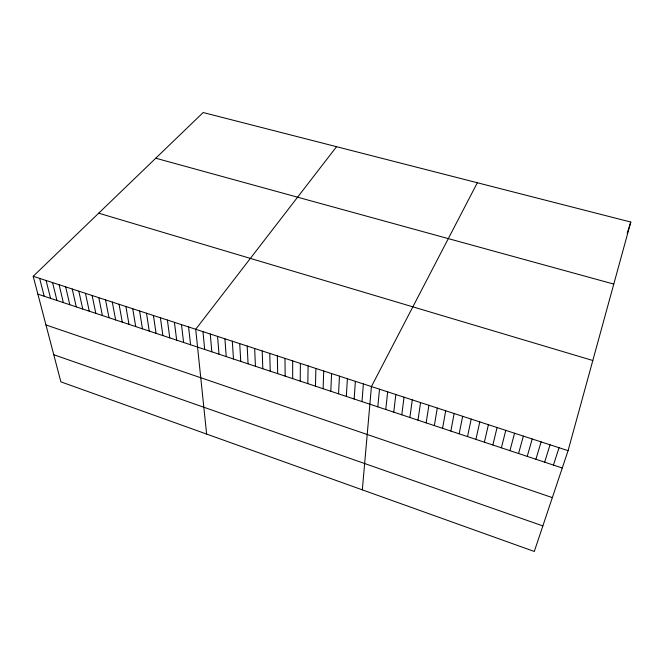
<?xml version="1.0" encoding="UTF-8"?>
<svg xmlns="http://www.w3.org/2000/svg" width="664" height="664" viewBox="0 0 664 664"><rect width="100%" height="100%" fill="white"/><g stroke="black" fill="none" stroke-linecap="round" stroke-linejoin="round"><path stroke-width="1" d="M300.236 381.136L300.369 363.399M307.83 383.651L308.113 365.922M315.458 386.182L315.898 368.454M323.119 388.722L323.717 371.01M330.821 391.27L331.568 373.566M338.557 393.835L339.47 376.139M346.334 396.416L347.397 378.729M354.144 399.006L355.373 381.327M361.988 401.604L363.382 383.941M362.328 489.858L371.433 386.564L477.341 182.749M377.799 406.849L379.517 389.204M385.759 409.489L387.651 391.851M393.76 412.137L395.819 394.516M401.795 414.801L404.027 397.188M409.879 417.482L412.278 399.877M417.996 420.171L420.569 402.583M426.147 422.877L428.902 405.297M434.347 425.591L437.277 408.028M442.581 428.321L445.685 410.775M450.856 431.069L454.143 413.531M459.173 433.824L462.65 416.303M467.531 436.597L471.191 419.084M475.93 439.377L479.773 421.889M484.371 442.183L488.405 424.703M492.854 444.988L497.079 427.525M501.378 447.818L505.794 430.372M509.952 450.657L514.558 433.227M568.077 450.673L630.8 222.058L203.167 112.531L33.2 276.29L60.88 381.85L534.288 551.469L568.077 450.673L33.2 276.29M518.559 453.512L523.365 436.099M527.216 456.384L532.213 438.987M535.914 459.264L541.11 441.884M544.654 462.161L550.049 444.797M627.181 233.288L630.8 222.058M553.436 465.074L559.038 447.727M336.548 146.694L195.706 329.269L206.62 434.073M155.758 158.215L613.777 284.092M98.704 213.177L592.819 360.502M37.881 294.152L562.267 468.004M45.957 324.953L552.34 497.61M53.767 354.709L542.853 525.913M39.633 278.39L44.214 296.252M46.098 280.49L50.564 298.36M52.581 282.607L56.946 300.477M59.104 284.731L63.354 302.601M65.645 286.873L69.795 304.734M72.227 289.014L76.26 306.876M78.825 291.164L82.751 309.026M85.457 293.33L89.266 311.192M92.122 295.497L95.815 313.358M98.811 297.679L102.397 315.541M105.534 299.871L109.004 317.732M112.291 302.078L115.636 319.932M119.072 304.286L122.3 322.14M125.878 306.511L128.99 324.356M132.725 308.735L135.713 326.588M139.598 310.976L142.461 328.829M146.503 313.225L149.242 331.07M153.434 315.491L156.057 333.336M160.397 317.757L162.896 335.602M167.394 320.04L169.768 337.876M174.424 322.331L176.674 340.167M181.488 324.638L183.604 342.466M188.584 326.954L190.568 344.774M202.96 331.635L204.678 349.455M210.247 334.009L211.833 351.82M217.56 336.399L219.012 354.202M224.913 338.798L226.225 356.593M232.3 341.205L233.479 359M239.721 343.62L240.758 361.415M247.182 346.052L248.07 363.839M254.669 348.492L255.424 366.279M262.197 350.949L262.803 368.719M269.758 353.414L270.223 371.184M277.361 355.896L277.676 373.649M284.989 358.377L285.163 376.131M292.666 360.884L292.683 378.629"/></g></svg>
